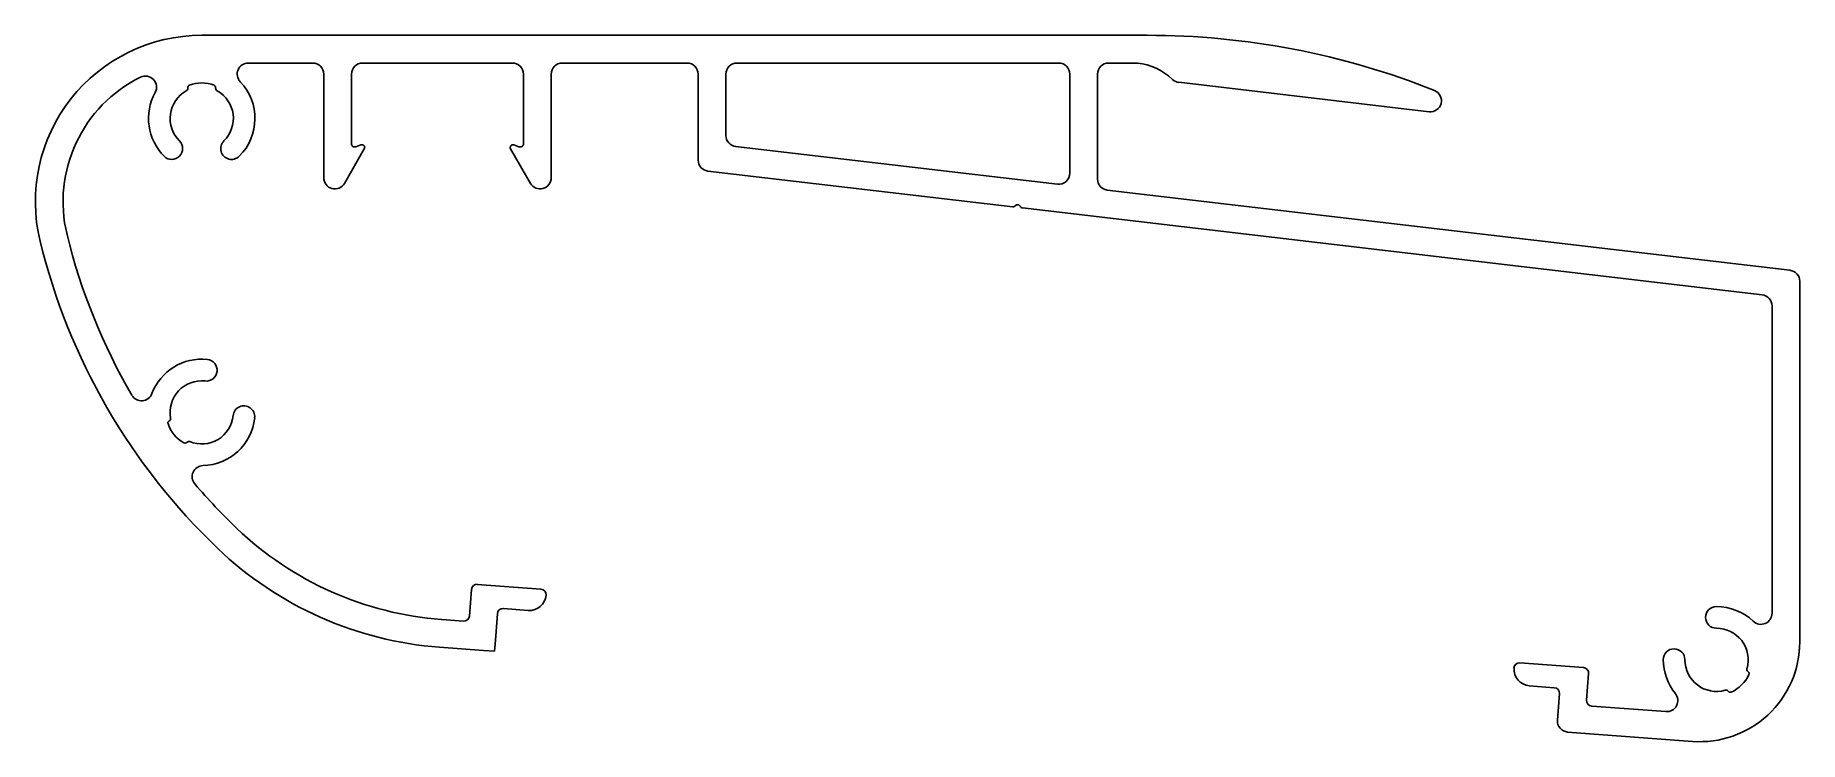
# Model space of a CAD drawing. Extents: x 2765 to 2924, y 2039 to 2103.
import ezdxf

# ---------------------------------------------------------------- set-up
doc = ezdxf.new("R2010")
doc.units = 0
doc.layers.get('0').update_dxf_attribs({"linetype": 'CONTINUOUS'})

msp = doc.modelspace()

# ---------------------------------------------------------------- linework, layer by layer
for p, q in [((2780.25, 2103.16), (2865.47, 2103.16)), ((2784.45, 2100.66), (2790.25, 2100.66)), ((2791.25, 2090.31), (2791.25, 2099.66)), ((2793.75, 2093.39), (2793.75, 2099.66)), ((2808.25, 2100.66), (2794.75, 2100.66)), ((2809.25, 2093.39), (2809.25, 2099.66)), ((2811.75, 2090.31), (2811.75, 2099.66)), ((2824, 2100.66), (2812.75, 2100.66)), ((2825, 2091.91), (2825, 2099.66)), ((2827.5, 2094.13), (2827.5, 2099.66)), ((2828.5, 2100.66), (2857.5, 2100.66)), ((2858.5, 2099.66), (2858.5, 2090.73)), ((2861, 2090.2), (2861, 2099.66)), ((2862, 2100.66), (2864.18, 2100.66)), ((2867.39, 2099.49), (2867.8, 2099.15)), ((2779, 2098.47), (2779, 2098.4)), ((2781.5, 2098.47), (2781.5, 2098.4)), ((2890.88, 2096.27), (2868.33, 2098.92)), ((2794.15, 2093.11), (2794.6, 2093.27)), ((2808.84, 2093.11), (2808.39, 2093.27)), ((2857.38, 2089.73), (2828.38, 2093.14)), ((2793.11, 2089.81), (2794.9, 2092.91)), ((2809.88, 2089.81), (2808.09, 2092.91)), ((2825.88, 2090.92), (2853.37, 2087.69)), ((2923.41, 2081.98), (2861.88, 2089.2)), ((2920.91, 2079.75), (2854.23, 2087.59)), ((2924.3, 2080.98), (2924.3, 2048.47)), ((2921.8, 2078.76), (2921.8, 2051.05)), ((2777.28, 2068.36), (2777.36, 2068.43)), ((2778.85, 2066.42), (2778.93, 2066.49)), ((2810.83, 2053.22), (2805.09, 2053.65)), ((2804.56, 2053.19), (2804.38, 2050.8)), ((2803.84, 2050.34), (2801.88, 2050.49)), ((2806.72, 2048.62), (2806.9, 2051.01)), ((2807.44, 2051.47), (2809.68, 2051.3)), ((2806.64, 2047.62), (2806.72, 2048.62)), ((2801.69, 2047.99), (2805.65, 2047.7)), ((2805.65, 2047.7), (2806.64, 2047.62)), ((2899.08, 2046.58), (2904.81, 2046.15)), ((2905.27, 2045.61), (2905.09, 2043.22)), ((2919.67, 2045.75), (2919.62, 2045.8)), ((2902.17, 2044.34), (2899.92, 2044.51)), ((2902.45, 2041.41), (2902.63, 2043.81)), ((2917.9, 2043.98), (2917.85, 2044.03)), ((2905.55, 2042.68), (2912.23, 2042.18)), ((2903.37, 2040.34), (2914.62, 2039.49))]:
    msp.add_line(p, q)
for centre, radius, start, end in [((2780.25, 2088.16), 15, 90, 193.7291), ((2865.47, 2033.16), 70, 68.2837, 90), ((2775.18, 2098.48), 1, 330.8632, 116.1375), ((2784.45, 2099.66), 1, 90, 223.6028), ((2790.25, 2099.66), 1, 0, 90), ((2794.75, 2099.66), 1, 90, 180), ((2808.25, 2099.66), 1, 0, 90), ((2812.75, 2099.66), 1, 90, 180), ((2824, 2099.66), 1, 0, 90), ((2828.5, 2099.66), 1, 90, 180), ((2857.5, 2099.66), 1, 0, 90), ((2862, 2099.66), 1, 90, 180), ((2864.18, 2095.66), 5, 50, 90), ((2780.25, 2088.16), 12.5, 116.1375, 193.7291), ((2780.25, 2095.66), 4.8, 150.8632, 225.2322), ((2780.25, 2095.66), 2.85, 119.4763, 225.2322), ((2778.7, 2098.4), 0.3, 299.4763, 360), ((2779.2, 2098.47), 0.2, 110.4873, 180), ((2780.25, 2095.66), 3.2, 69.5127, 110.4873), ((2781.3, 2098.47), 0.2, 0, 69.5126), ((2781.8, 2098.4), 0.3, 180, 240.5237), ((2780.25, 2095.66), 2.85, 314.7678, 60.5237), ((2780.25, 2095.66), 4.8, 314.7678, 43.6028), ((2868.44, 2099.91), 1, 230, 263.3), ((2891, 2097.26), 1, 263.3, 68.2837), ((2777.55, 2092.94), 0.975, 225.2322, 45.2322), ((2782.94, 2092.94), 0.975, 134.7678, 314.7678), ((2794.05, 2093.39), 0.3, 180, 290), ((2794.69, 2093.04), 0.25, 330, 110), ((2808.31, 2093.04), 0.25, 70, 210), ((2808.95, 2093.39), 0.3, 250, 360), ((2828.5, 2094.13), 1, 180, 263.3), ((2826, 2091.91), 1, 180, 263.3), ((2792.25, 2090.31), 1, 180, 330), ((2810.75, 2090.31), 1, 210, 0), ((2857.5, 2090.73), 1, 263.3, 360), ((2862, 2090.2), 1, 180, 263.3), ((2853.4, 2087.94), 0.25, 263.3, 323.3), ((2853.8, 2087.64), 0.25, 23.3, 143.3), ((2854.26, 2087.84), 0.25, 203.3, 263.3), ((2821.05, 2098.13), 54.5, 193.7291, 210.22), ((2821.05, 2098.13), 57, 193.7291, 226.3436), ((2923.3, 2080.98), 1, 0, 83.3), ((2920.8, 2078.76), 1, 0, 83.3), ((2780.25, 2069.16), 4.8, 83.7678, 159.4046), ((2780.66, 2072.96), 0.975, 263.7678, 83.7678), ((2774.82, 2071.2), 1, 210.22, 339.4046), ((2780.25, 2069.16), 2.85, 83.7678, 190.2807), ((2784.05, 2068.78), 0.975, 354.2322, 174.2322), ((2777.4, 2068.21), 0.2, 129, 198.5127), ((2780.25, 2069.16), 3.2, 198.5127, 239.4873), ((2777.22, 2068.61), 0.23, 308.9997, 10.2807), ((2780.25, 2069.16), 2.85, 247.7193, 354.2322), ((2780.25, 2069.16), 4.8, 271.3448, 354.2322), ((2778.72, 2066.58), 0.2, 239.4873, 309), ((2779.08, 2066.31), 0.23, 67.7193, 128.9999), ((2780.38, 2063.36), 1, 91.3448, 220.5294), ((2821.05, 2098.13), 54.5, 220.5294, 226.3436), ((2804.13, 2080.4), 30, 226.3436, 265.695), ((2804.13, 2080.4), 32.5, 226.3436, 265.695), ((2805.06, 2053.16), 0.5, 85.695, 175.695), ((2809.79, 2052.8), 1.5, 265.695, 355.695), ((2810.79, 2052.72), 0.5, 355.695, 85.695), ((2803.88, 2050.84), 0.5, 265.695, 355.695), ((2807.4, 2050.97), 0.5, 85.695, 175.695), ((2916.78, 2050.68), 0.975, 90.2322, 270.2322), ((2916.8, 2046.85), 4.8, 46.3972, 90.2322), ((2920.8, 2051.05), 1, 226.3972, 360), ((2916.8, 2046.85), 2.85, 344.4763, 90.2322), ((2912.97, 2046.87), 0.975, 359.7678, 179.7678), ((2915.3, 2048.47), 9, 265.695, 0), ((2899.04, 2046.08), 0.5, 85.6951, 175.695), ((2900.04, 2046.01), 1.5, 175.695, 265.695), ((2904.77, 2045.65), 0.5, 355.6951, 85.695), ((2916.8, 2046.85), 4.8, 179.7678, 219.2979), ((2916.8, 2046.85), 2.85, 179.7678, 285.5237), ((2916.8, 2046.85), 3.2, 294.5127, 335.4873), ((2919.83, 2046.01), 0.3, 164.4763, 225), ((2919.53, 2045.61), 0.2, 335.4873, 45), ((2902.13, 2043.84), 0.5, 355.695, 85.695), ((2912.31, 2043.18), 1, 265.695, 39.2978), ((2917.64, 2043.82), 0.3, 45, 105.5237), ((2918.04, 2044.12), 0.2, 225, 294.5127), ((2905.59, 2043.18), 0.5, 175.695, 265.695), ((2903.45, 2041.34), 1, 175.695, 265.695)]:
    msp.add_arc(centre, radius, start, end)

doc.saveas('drawing.dxf')
